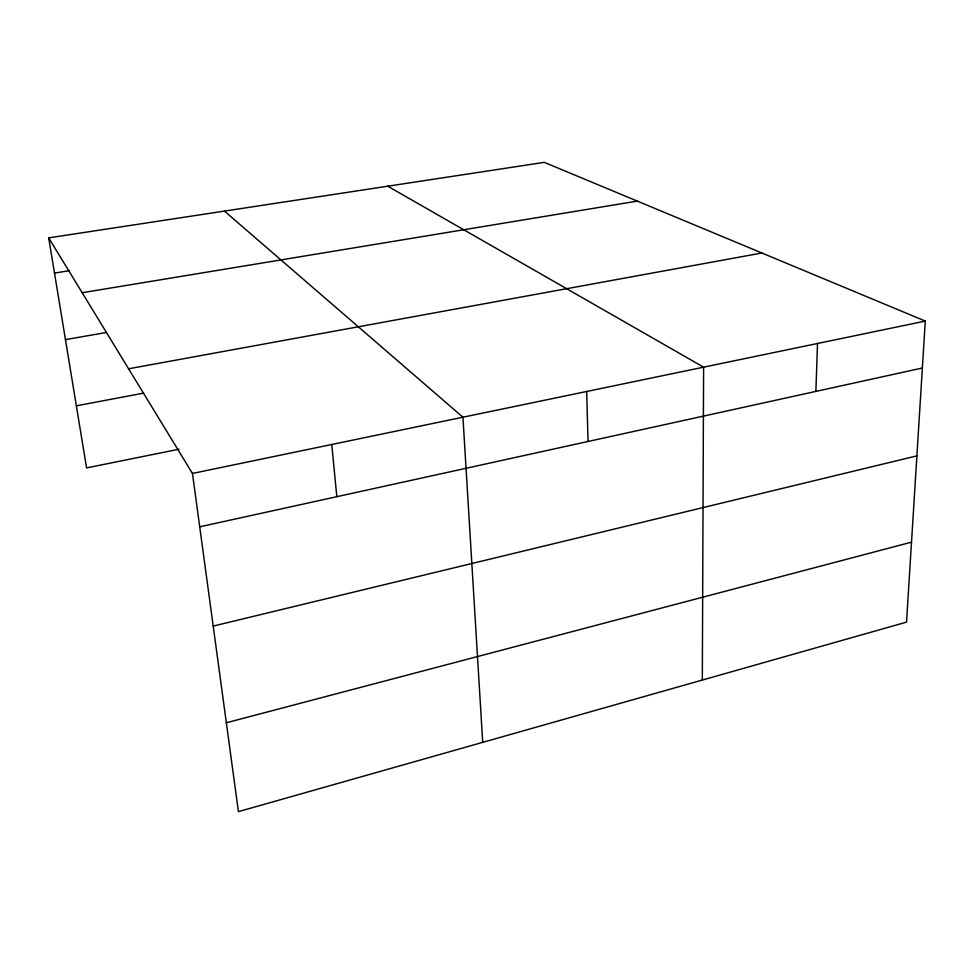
<?xml version="1.0" encoding="UTF-8"?>
<svg xmlns="http://www.w3.org/2000/svg" width="974" height="974" viewBox="0 0 974 974"><rect width="100%" height="100%" fill="white"/><g stroke="black" fill="none" stroke-linecap="round" stroke-linejoin="round"><path stroke-width="1.46" d="M702.315 680.059L703.605 367.174L387.737 186.204M815.871 391.402L817.515 343.493M925.3 321.079L906.526 622.13L238.423 811.646L192.462 473.449L48.7 237.875L544.283 162.354L925.3 321.079L192.462 473.449M226.345 722.781L911.506 542.165M213.209 626.087L916.899 455.856M199.719 526.824L922.378 368.002M179.033 449.209L86.576 467.897L48.7 237.875M76.362 405.817L143.641 393.131M128.592 368.793L761.899 253.009M65.453 339.622L105.91 332.572M82.169 292.724L637.325 201.107M54.495 273.073L69.519 270.675M224.446 211.09L462.942 417.213L482.714 742.346M331.769 444.485L336.821 496.691M586.677 391.487L588.04 441.478"/></g></svg>
